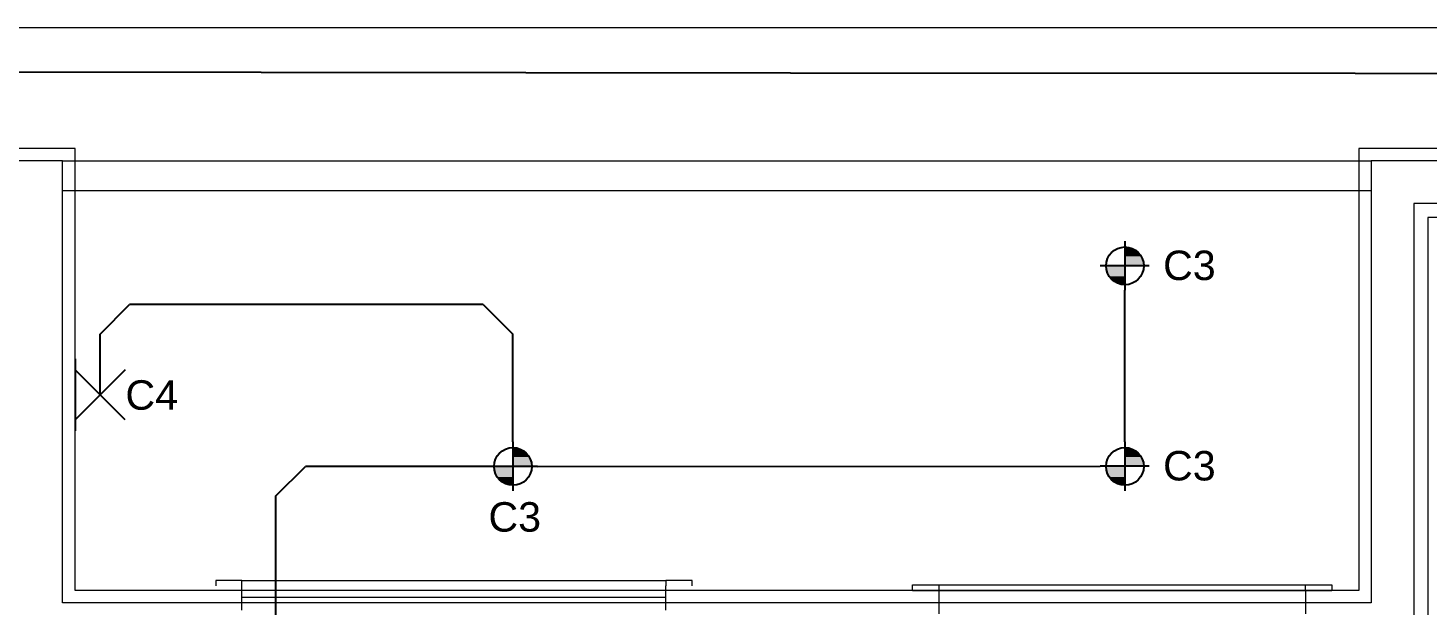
# Model space of a CAD drawing. Header units: millimetres. Extents: x 122681 to 489967, y 7796 to 82317.
# Drawn here: x 138420 to 143169, y 49979 to 51937 of the extents above; entities that cross this region are included whole.
import ezdxf

# ---------------------------------------------------------------- set-up
doc = ezdxf.new("R2010")
doc.units = ezdxf.units.MM
doc.layers.add('Grunnur', color=252, linetype='Continuous', lineweight=18)
for name, color, linetype in [('PDF2_Text', 7, 'Continuous'), ('PDF_R-SKYR-TEXTI', 7, 'Continuous'), ('PDF_Text', 7, 'Continuous'), ('R-TAKN-LAGSPENNA', 7, 'Continuous')]:
    doc.layers.add(name, color=color, linetype=linetype)
doc.styles.add('PDF Arial', font='arial.ttf')

msp = doc.modelspace()

# ---------------------------------------------------------------- linework, layer by layer
at = {"color": 7, "linetype": 'Continuous', "lineweight": 25}
for p, q in [((137173.4, 51789.1), (141005.7, 51785)), ((141005.7, 51785), (142921.9, 51782.9)), ((142921.9, 51782.9), (144671.9, 51781)), ((142140, 50532.7), (142140, 51047.1)), ((140147.4, 50449.2), (142057.2, 50449.4))]:
    msp.add_line(p, q, dxfattribs=at)
at = {"layer": 'Grunnur', "color": 252, "linetype": 'Continuous', "lineweight": 18}
for p, q in [((147439, 51936.7), (130234.4, 51936.7)), ((138579.1, 51528.3), (135582.8, 51528.3)), ((138537.1, 51486.3), (135624.8, 51486.3)), ((138537.1, 49986.3), (138537.1, 51486.3)), ((138579.1, 50028.3), (138579.1, 51528.3)), ((146952.8, 51528.3), (142933.7, 51528.3)), ((142933.7, 51528.3), (142933.7, 50028.3)), ((146910.8, 51486.3), (142975.7, 51486.3)), ((142975.7, 51486.3), (142975.7, 49986.3)), ((146765.8, 51341.3), (143120.7, 51341.3)), ((143120.7, 51341.3), (143120.7, 49841.3)), ((146717.8, 51293.3), (143168.7, 51293.3)), ((143168.7, 51293.3), (143168.7, 49793.3)), ((139145.3, 50062.3), (139056.3, 50062.3)), ((139056.3, 50062.3), (139056.3, 50043.3)), ((139145.3, 50043.3), (139145.3, 50062.3)), ((139145.3, 50062.3), (140583.1, 50062.3)), ((140672.1, 50062.3), (140583.1, 50062.3)), ((140583.1, 50062.3), (140583.1, 50043.3)), ((140672.1, 50043.3), (140672.1, 50062.3)), ((142933.7, 50028.3), (138579.1, 50028.3)), ((139145.2, 50030.8), (139145.2, 50043.3)), ((139145.2, 50011.8), (139145.2, 50030.8)), ((139145.2, 49999.3), (139145.2, 50011.8)), ((140583.2, 50030.8), (140583.2, 50043.3)), ((140583.2, 50011.8), (140583.2, 50030.8)), ((140583.2, 49999.3), (140583.2, 50011.8)), ((141420, 50028.3), (141420, 50047.3)), ((141420, 50047.3), (142842, 50047.3)), ((141420, 50047.3), (141509, 50047.3)), ((141420, 50028.3), (141420, 50047.3)), ((141509, 50028.3), (141420, 50028.3)), ((141509, 50028.3), (141420, 50028.3)), ((141420, 50028.3), (142842, 50028.3)), ((141509, 50047.3), (141509, 50028.3)), ((141509, 50028.3), (141509, 50015.8)), ((141509, 50015.8), (141509, 49996.8)), ((142753, 50047.3), (142842, 50047.3)), ((142753, 50028.3), (142753, 50047.3)), ((142842, 50028.3), (142753, 50028.3)), ((142753, 50028.3), (142753, 50015.8)), ((142753, 50028.3), (142842, 50028.3)), ((142753, 50015.8), (142753, 49996.8)), ((142842, 50047.3), (142842, 50028.3)), ((142842, 50047.3), (142842, 50028.3)), ((142975.7, 49986.3), (138537.1, 49986.3)), ((139145.2, 50005.5), (140583.2, 50005.5)), ((139145.2, 49960.8), (139145.2, 49999.3)), ((140583.2, 49960.8), (140583.2, 49999.3)), ((141509, 49996.8), (141509, 49984.3)), ((141509, 49984.3), (141509, 49948.3)), ((142753, 49996.8), (142753, 49984.3)), ((142753, 49984.3), (142753, 49948.3))]:
    msp.add_line(p, q, dxfattribs=at)
msp.add_lwpolyline([(138537.1, 51486.3), (142975.7, 51486.3), (142975.7, 51383.7), (138537.1, 51383.7)], close=True, dxfattribs=at)
at = {"layer": 'PDF2_Text', "color": 7, "linetype": 'Continuous', "lineweight": 25}
for p, q in [((138663.9, 50898.2), (138763.9, 50998.2)), ((139963.9, 50998.2), (138763.9, 50998.2)), ((139963.9, 50998.2), (140063.9, 50898.2)), ((138663.9, 50691.8), (138663.9, 50898.2)), ((140064, 50532.5), (140063.9, 50898.2)), ((139260.4, 50349.2), (139360.4, 50449.2)), ((139981.3, 50449.2), (139360.4, 50449.2)), ((139260.4, 49482.7), (139260.4, 50349.2))]:
    msp.add_line(p, q, dxfattribs=at)
at = {"layer": 'PDF_R-SKYR-TEXTI', "lineweight": 25}
for points in [[(142140, 51213.2), (142140, 51047.1)], [(142223.3, 51130), (142057.2, 51130)], [(140064, 50532.5), (140064.1, 50366.3)], [(142140, 50532.7), (142140, 50366.5)], [(140147.4, 50449.2), (139981.3, 50449.2)], [(142223.4, 50449.4), (142057.2, 50449.4)]]:
    msp.add_lwpolyline(points, dxfattribs=at)
for centre in [(142140.5, 51129.6), (140064.6, 50448.9), (142140.5, 50449.1)]:
    msp.add_circle(centre, 64, dxfattribs=at)
at = {"layer": 'PDF_R-SKYR-TEXTI', "transparency": 33554559}
for points in [[(142150.5, 51192.6), (142140, 51192.6), (142140, 51193.7)], [(142161.1, 51189.4), (142150.5, 51192.6), (142140, 51192.6)], [(142161.1, 51189.4), (142140, 51189.4), (142140, 51192.6)], [(142140, 51185.2), (142171.7, 51185.2), (142140, 51189.4)], [(142171.7, 51185.2), (142140, 51189.4), (142161.1, 51189.4)], [(142140, 51178.9), (142181.2, 51178.9), (142140, 51185.2)], [(142181.2, 51178.9), (142140, 51185.2), (142171.7, 51185.2)], [(142140, 51170.4), (142188.6, 51170.4), (142140, 51178.9)], [(142188.6, 51170.4), (142140, 51178.9), (142181.2, 51178.9)], [(142140, 51161.9), (142195, 51161.9), (142140, 51170.4)], [(142195, 51161.9), (142140, 51170.4), (142188.6, 51170.4)], [(142140, 51151.3), (142200.3, 51151.4), (142140, 51161.9)], [(142200.3, 51151.4), (142140, 51161.9), (142195, 51161.9)], [(142202.4, 51140.8), (142140, 51151.3), (142200.3, 51151.4)], [(142140, 51140.8), (142202.4, 51140.8), (142140, 51151.3)], [(142077.5, 51117.5), (142140, 51117.5), (142075.4, 51130.2)], [(142140, 51117.5), (142075.4, 51130.2), (142140, 51130.2)], [(142080.7, 51105.8), (142140, 51105.8), (142077.5, 51117.5)], [(142140, 51105.8), (142077.5, 51117.5), (142140, 51117.5)], [(142087.1, 51094.2), (142140, 51094.2), (142080.7, 51105.8)], [(142140, 51094.2), (142080.7, 51105.8), (142140, 51105.8)], [(142140, 51130.2), (142203.5, 51130.2), (142140, 51140.8)], [(142203.5, 51130.2), (142140, 51140.8), (142202.4, 51140.8)], [(142094.5, 51084.7), (142140, 51084.7), (142087.1, 51094.2)], [(142140, 51084.7), (142087.1, 51094.2), (142140, 51094.2)], [(142104, 51076.2), (142140, 51076.2), (142094.5, 51084.7)], [(142140, 51076.2), (142094.5, 51084.7), (142140, 51084.7)], [(142115.7, 51070.9), (142140, 51070.9), (142104, 51076.2)], [(142140, 51070.9), (142104, 51076.2), (142140, 51076.2)], [(142127.3, 51066.7), (142140, 51066.7), (142115.7, 51070.9)], [(142140, 51066.7), (142115.7, 51070.9), (142140, 51070.9)], [(142140, 51065.6), (142127.3, 51066.7), (142140, 51066.7)], [(140074.6, 50511.9), (140064, 50511.9), (140064, 50512.9)], [(140085.2, 50508.7), (140074.6, 50511.9), (140064, 50511.9)], [(140085.2, 50508.7), (140064, 50508.7), (140064, 50511.9)], [(140064.1, 50504.4), (140095.8, 50504.5), (140064, 50508.7)], [(140095.8, 50504.5), (140064, 50508.7), (140085.2, 50508.7)], [(140105.3, 50498.1), (140064.1, 50504.4), (140095.8, 50504.5)], [(140064.1, 50498.1), (140105.3, 50498.1), (140064.1, 50504.4)], [(140064.1, 50489.6), (140112.7, 50489.6), (140064.1, 50498.1)], [(140112.7, 50489.6), (140064.1, 50498.1), (140105.3, 50498.1)], [(140064.1, 50481.2), (140119.1, 50481.2), (140064.1, 50489.6)], [(140119.1, 50481.2), (140064.1, 50489.6), (140112.7, 50489.6)], [(142150.6, 50512), (142140, 50512), (142140, 50513.1)], [(142161.2, 50508.9), (142150.6, 50512), (142140, 50512)], [(142161.2, 50508.9), (142140, 50508.9), (142140, 50512)], [(142140, 50504.6), (142171.7, 50504.6), (142140, 50508.9)], [(142171.7, 50504.6), (142140, 50508.9), (142161.2, 50508.9)], [(142140, 50498.3), (142181.3, 50498.3), (142140, 50504.6)], [(142181.3, 50498.3), (142140, 50504.6), (142171.7, 50504.6)], [(142140, 50489.8), (142188.7, 50489.8), (142140, 50498.3)], [(142188.7, 50489.8), (142140, 50498.3), (142181.3, 50498.3)], [(142140, 50481.3), (142195, 50481.3), (142140, 50489.8)], [(142195, 50481.3), (142140, 50489.8), (142188.7, 50489.8)], [(140001.6, 50436.7), (140064.1, 50436.7), (139999.5, 50449.4)], [(140064.1, 50436.7), (139999.5, 50449.4), (140064.1, 50449.4)], [(140004.8, 50425.1), (140064.1, 50425.1), (140001.6, 50436.7)], [(140064.1, 50425.1), (140001.6, 50436.7), (140064.1, 50436.7)], [(140064.1, 50470.6), (140124.4, 50470.6), (140064.1, 50481.2)], [(140124.4, 50470.6), (140064.1, 50481.2), (140119.1, 50481.2)], [(140064.1, 50460), (140126.5, 50460), (140064.1, 50470.6)], [(140126.5, 50460), (140064.1, 50470.6), (140124.4, 50470.6)], [(140064.1, 50449.4), (140127.6, 50449.4), (140064.1, 50460)], [(140127.6, 50449.4), (140064.1, 50460), (140126.5, 50460)], [(142077.6, 50436.9), (142140, 50436.9), (142075.4, 50449.6)], [(142140, 50436.9), (142075.4, 50449.6), (142140, 50449.6)], [(142080.7, 50425.2), (142140, 50425.2), (142077.6, 50436.9)], [(142140, 50425.2), (142077.6, 50436.9), (142140, 50436.9)], [(142140, 50470.8), (142200.3, 50470.8), (142140, 50481.3)], [(142200.3, 50470.8), (142140, 50481.3), (142195, 50481.3)], [(142140, 50460.2), (142202.4, 50460.2), (142140, 50470.8)], [(142202.4, 50460.2), (142140, 50470.8), (142200.3, 50470.8)], [(142140, 50449.6), (142203.5, 50449.6), (142140, 50460.2)], [(142203.5, 50449.6), (142140, 50460.2), (142202.4, 50460.2)], [(140011.2, 50413.4), (140064.1, 50413.4), (140004.8, 50425.1)], [(140064.1, 50413.4), (140004.8, 50425.1), (140064.1, 50425.1)], [(140018.6, 50403.9), (140064.1, 50403.9), (140011.2, 50413.4)], [(140064.1, 50403.9), (140011.2, 50413.4), (140064.1, 50413.4)], [(140028.1, 50395.4), (140064.1, 50395.4), (140018.6, 50403.9)], [(140064.1, 50395.4), (140018.6, 50403.9), (140064.1, 50403.9)], [(140039.7, 50390.1), (140064.1, 50390.2), (140028.1, 50395.4)], [(140064.1, 50390.2), (140028.1, 50395.4), (140064.1, 50395.4)], [(140064.1, 50385.9), (140039.7, 50390.1), (140064.1, 50390.2)], [(140051.4, 50385.9), (140064.1, 50385.9), (140039.7, 50390.1)], [(142087.1, 50413.6), (142140, 50413.6), (142080.7, 50425.2)], [(142140, 50413.6), (142080.7, 50425.2), (142140, 50425.2)], [(142094.5, 50404.1), (142140, 50404.1), (142087.1, 50413.6)], [(142140, 50404.1), (142087.1, 50413.6), (142140, 50413.6)], [(142104, 50395.6), (142140, 50395.6), (142094.5, 50404.1)], [(142140, 50395.6), (142094.5, 50404.1), (142140, 50404.1)], [(142115.7, 50390.3), (142140, 50390.3), (142104, 50395.6)], [(142140, 50390.3), (142104, 50395.6), (142140, 50395.6)], [(142127.3, 50386.1), (142140, 50386.1), (142115.7, 50390.3)], [(142140, 50386.1), (142115.7, 50390.3), (142140, 50390.3)], [(140064.1, 50384.9), (140051.4, 50385.9), (140064.1, 50385.9)], [(142140, 50385), (142127.3, 50386.1), (142140, 50386.1)]]:
    msp.add_solid(points, dxfattribs=at)
at = {"layer": 'R-TAKN-LAGSPENNA', "color": 7, "linetype": 'Continuous', "lineweight": 25}
for p, q in [((138579.1, 50813.7), (138579.1, 50570)), ((138663.9, 50691.8), (138579.1, 50776.7)), ((138748.8, 50776.7), (138663.9, 50691.8)), ((138663.9, 50691.8), (138579.1, 50607)), ((138748.8, 50607), (138663.9, 50691.8))]:
    msp.add_line(p, q, dxfattribs=at)

# ---------------------------------------------------------------- texts
at = {"layer": 'PDF_Text', "char_height": 100, "attachment_point": 7, "style": 'PDF Arial'}
for s, insert in [('C3', (142270, 51080)), ('C4', (138750, 50640)), ('C3', (142270, 50400)), ('C3', (139981.5, 50226.3))]:
    msp.add_mtext(s, dxfattribs=dict(at, insert=insert))

doc.saveas('drawing.dxf')
